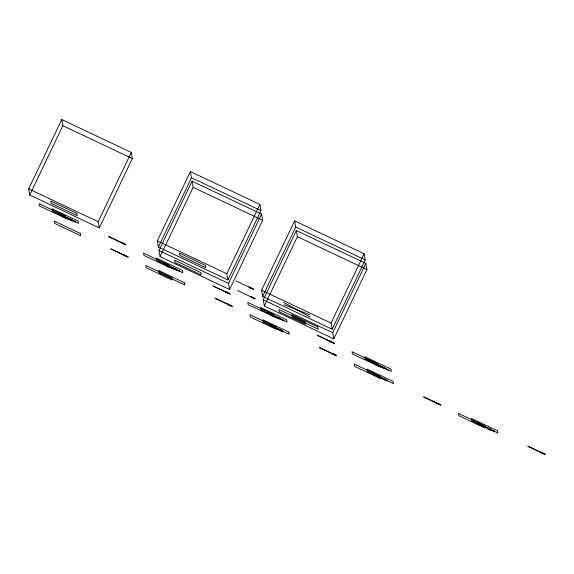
<?xml version="1.0" encoding="UTF-8"?>
<svg xmlns="http://www.w3.org/2000/svg" width="574" height="574" viewBox="0 0 574 574"><rect width="100%" height="100%" fill="white"/><g stroke="black" fill="none" stroke-linecap="round" stroke-linejoin="round"><path stroke-width="0.86" d="M28.7 188.853L61.762 119.535L131.259 152.419L132.343 158.575L99.28 227.9L29.776 195.017L28.7 188.853L98.197 221.736L99.28 227.9M29.776 195.017L62.846 125.692L61.762 119.535M98.197 221.736L131.259 152.419M157.326 240.886L190.389 171.561L259.886 204.444L260.969 210.608L227.9 279.925L158.402 247.042L157.326 240.886L226.823 273.769L227.9 279.925M158.402 247.042L191.465 177.725L190.389 171.561M159.012 250.508L192.075 181.19L261.572 214.073L262.655 220.229L229.586 289.554L160.089 256.671L159.012 250.508L228.509 283.391L229.586 289.554M160.089 256.671L193.151 187.346L192.075 181.19M226.823 273.769L259.886 204.444M228.509 283.391L261.572 214.073M261.572 290.207L294.634 220.89L364.138 253.773L365.215 259.929L332.152 329.254L262.655 296.371L261.572 290.207L331.069 323.09L332.152 329.254M262.655 296.371L295.718 227.046L294.634 220.89M263.258 299.836L296.32 230.511L365.825 263.394L366.901 269.558L333.838 338.875L264.334 305.992L263.258 299.836L332.755 332.719L333.838 338.875M264.334 305.992L297.404 236.675L296.32 230.511M331.069 323.09L364.138 253.773M332.755 332.719L365.825 263.394M249.152 287.509L253.428 289.181L249.016 286.742M59.022 214.145L71.951 219.734L72.159 220.89L52.507 211.067L52.105 208.757L78.164 221.083L78.573 223.394L58.921 213.571M284.03 304.722L309.687 314.739M121.875 243.175L126.151 244.847L121.738 242.407M250.838 297.131L255.107 298.803L250.702 296.363M163.274 263.473L176.204 269.062L176.405 270.218L156.759 260.388L156.35 258.078L182.417 270.411L182.819 272.722L166.582 265.303L166.682 265.877L173.197 268.962L173.097 268.388L163.174 262.892M226.12 292.503L230.396 294.175L225.984 291.736M124.034 255.495L128.311 257.166L123.898 254.727M267.52 312.794L280.449 318.383L280.65 319.539L274.185 316.748L270.928 315.205L270.828 314.624L287.065 322.043L286.663 319.732L260.603 307.406L261.005 309.716L277.443 318.29M330.373 341.824L334.642 343.496L330.237 341.056M228.28 304.823L232.556 306.494L228.143 304.055M371.665 361.541L381.595 367.037L391.317 371.371L390.908 369.06L364.849 356.727L365.251 359.037L384.702 367.712L384.802 368.286L388.11 370.115M384.853 368.573L375.181 364.526L375.08 363.952L384.802 368.286M332.525 354.144L336.802 355.815L332.389 353.376M373.925 374.442L386.854 380.031L387.063 381.186L367.41 371.356L367.008 369.046L393.068 381.38L393.477 383.69L373.825 373.861M436.778 403.472L441.054 405.144L436.642 402.704M478.178 423.763L491.107 429.352L491.308 430.507L471.663 420.685L471.254 418.374L497.321 430.701L497.723 433.011L478.077 423.189M541.024 452.793L545.3 454.464L540.887 452.025M191.465 177.725L260.969 210.608M295.718 227.046L365.215 259.929M62.846 125.692L132.343 158.575M193.151 187.346L262.655 220.229M297.404 236.675L366.901 269.558M236.05 280.959L253.428 289.181M237.736 290.58L255.107 298.803M108.759 236.531L125.046 244.237M213.004 285.852L229.291 293.565M317.257 335.18L333.544 342.886M108.795 236.725L125.082 244.431M213.04 286.046L229.327 293.752M317.286 335.374L333.58 343.08M173.097 268.388L179.612 271.466L179.511 270.892L173.047 268.094M267.419 312.22L283.857 320.794L283.757 320.213L277.292 317.422M381.696 367.611L371.873 362.696L371.773 362.122M110.918 248.851L127.206 256.556M215.164 298.179L231.451 305.885M319.409 347.5L335.704 355.206M423.662 396.828L439.949 404.534M527.908 446.149L544.195 453.855M110.947 249.044L127.241 256.75M215.2 298.365L231.487 306.078M319.445 347.693L335.733 355.399M423.691 397.014L439.985 404.727M527.944 446.342L544.231 454.048M283.628 302.412L310.096 317.049M484.592 426.274L484.492 425.693L458.425 413.359L458.834 415.669L484.894 428.003L484.693 426.848M388.06 369.828L381.545 366.743M378.187 364.626L378.079 364.052L352.02 351.719L352.422 354.029L378.438 366.069M380.34 376.946L380.239 376.372L354.18 364.038L354.581 366.348L380.648 378.682L380.44 377.527M273.934 315.305L273.834 314.724L247.774 302.39L248.176 304.701L274.185 316.748M169.689 265.977L169.588 265.403L143.522 253.069L143.93 255.38L169.99 267.706L169.839 266.845M65.436 216.656L65.336 216.075L39.276 203.741L39.678 206.052L65.745 218.385L65.536 217.23M205.442 265.418L179.382 253.084L179.784 255.394L205.844 267.728L205.442 265.418M317.788 326.871L291.728 314.538L292.13 316.848L318.197 329.182L317.788 326.871M76.816 213.385L50.756 201.058L51.158 203.368L77.225 215.695L76.816 213.385M200.713 272.535L174.654 260.209L175.056 262.512L201.115 274.846L200.713 272.535M304.959 321.863L278.899 309.529L279.301 311.84L305.368 324.174L304.959 321.863M75.266 221.564L68.744 218.486L68.952 219.641L62.437 216.556L62.329 215.975L75.366 222.145L75.266 221.564M80.324 233.403L54.265 221.076L54.666 223.386L80.726 235.713L80.324 233.403M184.57 282.731L158.51 270.397L158.912 272.707L184.979 285.041L184.57 282.731M288.822 332.052L262.756 319.725L263.165 322.036L289.224 334.362L288.822 332.052M171.741 277.723L145.681 265.389L146.083 267.699L172.15 280.033L171.741 277.723M275.994 327.044L249.927 314.71L250.336 317.02L276.395 329.354L275.994 327.044M282.609 330.703L269.579 324.54L269.78 325.695L282.81 331.858L282.609 330.703M494.415 431.182L487.9 428.104L488 428.678L494.515 431.763L494.415 431.182"/></g></svg>
